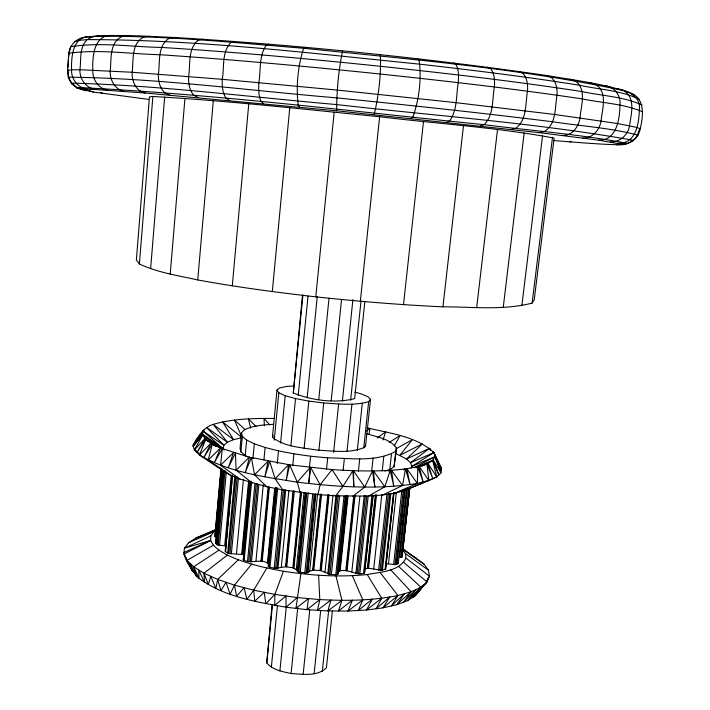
<?xml version="1.0" encoding="UTF-8"?>
<svg xmlns="http://www.w3.org/2000/svg" width="710" height="710" viewBox="0 0 710 710"><rect width="100%" height="100%" fill="white"/><g stroke="black" fill="none" stroke-linecap="round" stroke-linejoin="round"><path stroke-width="1.06" d="M332.369 610.999L326.414 667.799C317.255 676.736 302.708 674.243 291.082 673.515C282.473 671.598 272.755 670.054 266.774 662.909L272.081 604.654M402.614 549.584L405.383 553.507L405.978 558.104C399.109 571.825 380.418 571.807 367.248 574.55C339.327 577.363 311.113 575.57 283.441 571.222L274.877 594.394L274.788 605.302L286.015 595.974L286.059 607.227L307.004 609.65L327.878 610.937L347.944 611.061L366.502 610.014L382.93 607.866L396.73 604.707L407.513 600.678L415.039 595.938L426.994 581.916L429.497 576.192L428.432 570.183L423.959 564.077L403.2 548.945M268.256 566.189L269.986 567.379L275.613 568.435L285.509 566.731L292.866 567.76L296.274 569.66L297.845 571.719L304.794 572.863L307.323 572.766L309.711 571.142L313.784 570.077L321.231 570.689L329.946 574.461L335.768 574.665L337.783 574.31L337.96 572.375L339.282 571.017C348.033 568.257 355.808 576.005 364.47 573.263L373.194 495.332M274.61 418.447C254.056 418.323 233.084 418.58 213.195 424.376C203.379 427.376 197.895 436.961 193.049 445.321L194.407 449.989L199.474 454.968L222.86 470.695L229.996 474.892L239.856 479.046L266.685 486.696L282.829 489.918L317.938 494.577L335.688 495.846L368.543 496.068L382.548 495.03L394.343 493.281L417.373 483.421L417.835 466.763L426.967 463.914L432.709 460.515L434.999 456.69L433.916 452.572C415.998 435.967 389.639 433.419 366.83 427.748M283.441 571.222C264.271 567.814 245.056 563.42 227.351 555.087C220.916 551.448 213.603 547.703 210.684 540.443L210.852 535.89L213.799 531.728L215.645 530.503M148.656 99.4L93.418 92.034L76.875 88.004L71.728 83.816L68.497 78.002L67.832 69.332M67.982 67.228L68.506 59.871M68.728 56.711C67.947 47.1 75.189 38.677 84.659 37.231C114.523 33.752 144.654 36.325 174.571 37.479C298.777 45.076 422.707 57.643 545.875 75.393C574.328 80.212 603.349 83.558 630.773 92.966C645.434 98.903 643.242 116.271 640.198 128.776C638.556 140.163 626.974 146.029 616.36 144.725C595.495 144.077 574.701 142.177 553.898 140.58M139.391 263.96L152.872 96.498C228.647 100.74 304.111 109.367 379.628 116.715C437.697 123.842 496.725 127.321 554.128 138.086L534.248 299.655L532.118 303.099C503.106 310.598 472.558 306.773 442.933 306.827C400.449 304.901 358.062 301.359 315.781 296.851C276.279 292.36 236.847 287.115 197.735 279.935C178.086 275.542 157.735 272.667 139.391 263.96L136.373 259.975L149.455 96.844L152.872 96.498M150.626 268.735L164.667 97.013M170.205 274.131L184.946 98.424M197.735 279.935L213.302 100.731M232.276 285.864L248.766 103.873M216.94 537.133L214.828 536.121L220.961 468.857M215.006 536.503L221.147 469.177M215.849 529.509L216.151 526.208M216.55 521.814L216.949 517.413M217.251 514.111L217.65 509.718M217.952 506.416L218.36 502.014M218.76 497.621L219.062 494.32M219.461 489.927L219.763 486.625M220.162 482.223L220.464 478.93M220.863 474.528L221.165 471.227M215.76 536.858L221.91 469.496M231.185 475.833L224.724 545.786L218.245 545.094L216.559 544.384L215.725 543.132L222.478 469.132M215.725 543.132L222.461 469.931M216.559 544.384L223.348 470.153M217.154 544.774L223.961 470.49M218.245 545.094L225.061 470.774M219.594 545.271L226.312 472.035M249.583 482.276L242.758 554.51L228.673 553.481L225.15 551.439L232.214 475.034M225.638 548.901L226.144 543.452M226.339 541.269L226.845 535.81M227.049 533.636L227.555 528.178M227.759 525.995L228.256 520.545M228.46 518.362L228.966 512.913M229.268 509.638L229.676 505.28M229.871 503.097L230.377 497.639M230.581 495.465L231.087 490.006M231.282 487.832L231.788 482.374M232.09 479.099L232.392 475.833M225.505 551.847L232.578 475.372M227.697 553.117L234.815 476.463M228.673 553.481L235.8 476.774M229.996 553.711L237.131 476.996M273.403 424.323C263.437 424.899 253.044 425.485 243.983 430.047L241.471 433.029L240.06 448.241L240.912 451.791L245.207 455.589L248.074 457.045M231.38 553.773L238.427 478.167M240.912 451.791L242.341 436.41L241.471 433.029M245.207 455.589L246.663 440.058L242.341 436.41M236.457 553.818L243.432 479.392M248.598 480.936L241.684 554.253L242.758 554.51M242.279 554.359L249.103 482.134M268.895 564.716C262.984 557.022 251.029 565.027 243.379 559.853L250.541 481.948M243.379 559.853L250.816 481.203M252.955 458.429L254.34 443.803L246.663 440.058M243.894 556.915L243.21 559.436M244.311 552.549L244.613 549.283M245.03 544.916L245.34 541.65M245.749 537.284L246.059 534.018M246.477 529.651L246.681 527.477M247.089 523.11L247.399 519.844M247.817 515.478L248.127 512.212M248.642 506.754L248.846 504.579M249.254 500.213L249.565 496.947M249.982 492.58L250.293 489.314M250.701 484.948L251.012 481.682M244.16 560.252L251.509 482.64M272.303 291.615L289.769 107.725M247.533 561.388L254.925 483.643M248.793 561.681L256.204 483.909M250.213 561.796L257.623 484.034M251.482 561.725L258.795 485.09M263.889 460.107L265.105 447.469L254.34 443.803M255.946 561.282L263.286 484.806M272.427 437.387L276.989 390.109L279.722 387.926L286.645 386.444L293.896 385.974M268.123 487.024L260.961 561.22L262.185 561.397L269.365 487.193M261.599 561.273L268.762 487.087M274.238 440.236L278.826 392.79L276.989 390.109M267.466 562.799L274.699 488.453M277.264 463.586L278.498 450.868L265.105 447.469M267.954 562.959L275.187 488.604M268.229 563.145L275.578 487.672M268.238 566.598L275.87 487.992M280.574 443.031L285.189 395.71L278.826 392.79M269.223 561.424L269.436 559.231M269.969 553.747L270.182 551.546M270.608 547.161L270.821 544.96M271.362 539.476L271.575 537.284M272.108 531.79L272.32 529.598M272.746 525.205L272.959 523.013M273.501 517.528L273.714 515.327M274.14 510.943L274.459 507.65M274.885 503.257L275.098 501.065M275.64 495.571L275.853 493.379M268.859 567.024L276.598 487.592M269.986 567.379L277.743 487.903M274.202 568.257L281.897 489.793M275.613 568.435L283.317 489.971M302.495 295.032L293.292 392.967C311.796 400.413 335.253 403.635 354.663 398.621L364.842 301.635M266.774 662.909L272.471 604.858M293.292 392.967L302.921 295.049M276.962 568.417L284.683 489.98M277.974 568.213L285.686 489.847M290.851 445.951L295.52 398.585L285.189 395.71M271.353 667.205L277.459 605.444M281.293 567.299L288.908 490.246M298.218 395.381L308.025 296.079M292.751 465.547L293.913 453.841L278.498 450.868M285.509 566.731L293.035 490.965M286.121 566.731L293.647 490.965M286.76 566.802L294.295 491.036M315.781 296.851L334.197 112.082M279.891 670.941L286.325 606.509M307.164 397.724L317.255 296.594M304.102 448.4L308.832 401.097L295.52 398.585M300.454 491.941L292.866 567.76L293.913 568.053L301.519 492.207M293.461 567.885L301.058 492.057M296.274 569.66L304.031 492.483M297.392 571.275L305.3 492.722M297.845 571.719L305.761 493.095M298.857 572.1L306.791 493.432M309.409 467.943L310.589 456.219L293.913 453.841M300.215 572.358L308.273 492.571M291.082 673.515L297.721 607.831M318.763 399.615L329.014 298.227M304.794 572.863L312.773 494.169M306.196 572.917L314.193 494.24M318.914 450.344L323.733 402.987C338.626 403.839 354.095 405.889 368.659 401.665L370.531 399.348L367.824 396.633L360.946 393.784L354.752 392.16M307.323 572.766L315.329 494.133M307.945 572.446L315.941 493.885M309.711 571.142L317.592 493.956M312.648 570.13L320.414 494.275M313.163 570.068L320.92 494.231M303.135 674.5L309.746 609.943M313.784 570.077L321.55 494.249M331.18 400.76L341.563 299.425M326.485 469.603L327.692 457.879C350.074 457.941 375.35 462.609 395.745 451.347L396.606 448.143C390.038 438.709 377.099 437.147 366.901 433.739M327.834 494.692L320.015 570.485L321.231 570.689L329.058 494.897M320.654 570.556L328.481 494.772M333.629 452.412L338.626 404.043M314.122 673.737L320.671 610.502M342.397 400.955L352.905 299.54M325.02 572.145L333.008 495.065M327.789 573.733L335.945 495.314M328.659 574.15L336.833 495.678M329.946 574.461L338.244 494.861M331.366 574.594L339.566 496.086M360.343 301.28L379.628 116.715M343.134 470.428L344.35 458.74M322.287 671.376L328.73 609.757M350.633 400.2L360.991 301.155M346.986 451.462L351.938 404.15M335.768 574.665L344.004 496.237M337.002 574.576L345.237 496.184M239.856 479.046L220.561 465.219L222.31 448.587C215.76 444.744 200.744 441.194 202.953 431.005L223.881 445.276L223.118 448.711L202.652 435.017L193.049 446.457L202.412 433.979L223.118 448.711L202.953 431.005L193.049 445.321L202.412 433.979M337.783 574.31L346.045 495.491M337.942 573.911L346.169 495.669M339.282 571.017L347.234 495.491M339.628 570.893L347.58 495.394M340.161 570.849L347.998 496.459M357.29 450.566L362.286 403.324M353.678 496.397L345.814 570.654L347.066 570.751L355.062 495.411M346.427 570.671L354.299 496.423M358.39 471.458L359.739 458.766M363.733 447.921L368.659 401.665M351.832 571.896L359.872 496.45M365.49 446.528L370.531 399.348M355.905 573.289L364.239 495.482M357.086 573.636L365.437 495.793M358.497 573.831L366.857 495.979M359.828 573.831L368.197 496.006M371.738 470.57L373.096 457.968M363.547 573.476L372.058 494.684M364.47 573.263L372.856 495.615M364.709 568.754L367.381 568.302L375.341 494.879M367.381 568.302L367.904 568.257L375.865 494.852M367.904 568.257L368.525 568.284L376.486 494.888M382.228 470.978L383.817 456.397M394.032 492.66L385.583 569.189L381.323 570.37L373.717 569.003L381.838 494.488M403.502 304.661L423.506 121.357M378.608 570.059L386.906 494.346M384.98 471.12L389.755 469.629L391.458 454.151M379.957 570.308L388.388 493.477M381.323 570.37L389.763 493.556M382.415 570.236L390.855 493.468M389.755 469.629L394.068 466.674L395.745 451.347M396.606 448.143L394.068 466.674M385.068 569.5L393.517 492.909M393.784 493.415L385.583 569.189M385.432 563.722L388.459 563.873L396.331 492.722M388.459 563.873L393.606 564.494L401.753 491.142M393.606 564.494L394.973 564.619L403.262 490.175M394.973 564.619L396.153 564.548L404.443 490.14M396.153 564.548L396.89 564.308L405.188 489.953M402.162 523.314L402.401 521.14M402.889 516.782L403.129 514.608M396.89 564.308L398.248 563.287L406.599 488.826M407.362 488.586L399.686 557.288L402.153 556.782L409.839 488.205M400.937 557.288L408.623 488.604M402.171 551.91L402.41 549.709M402.907 545.307L403.156 543.106M405.002 526.598L405.25 524.397M405.738 519.995L405.987 517.794M406.484 513.392L406.723 511.191M407.833 501.287L408.081 499.086M408.578 494.684L408.818 492.483M401.824 557.11L409.51 488.471M402.268 554.501L409.67 488.409M442.933 306.827L463.461 125.768M300.907 573.662L295.946 608.372L308.495 598.566L307.004 609.65L319.811 599.577C345.885 600.944 372.253 600.749 397.937 595.512C408.286 592.752 419.37 589.974 426.994 581.916L403.733 562.444M476.667 307.696L497.488 129.708M503.257 307.288L524.149 133.001M521.85 305.708L542.582 135.53M532.118 303.099L552.504 137.234M369.058 434.52L369.892 428.299L366.68 431.041M335.972 575.934L341.954 600.367L327.878 610.937L330.904 599.977L317.45 610.298L319.811 599.577L297.179 597.563L286.059 607.227C255.165 601.689 221.813 596.462 196.555 576.396C191.523 568.044 182.097 558.655 184.485 548.191L188.532 542.813L195.774 538.073L215.414 529.722M382.548 495.03L402.561 485.542L405.481 468.946L417.835 466.763L423.142 481.966L419.113 466.363L428.84 480.519L436.739 476.96L440.937 472.878L441.478 468.422L433.916 452.572L410.558 462.742L406.51 459.006L395.967 453.619M238.338 559.799L217.695 579.404L215.858 588.581L210.799 576.289L208.314 584.552L203.983 573.218L193.652 566.793L186.943 560.35L213.39 545.253M398.248 563.287L397.786 562.506M317.938 494.577L320.148 484.744L332.049 469.576C356.491 471.191 381.11 471.813 405.481 468.946L410.007 484.477L406.865 468.707L417.373 483.421L428.84 480.519L426.967 463.914L421.873 465.929M229.996 474.892L208.234 460.098L212.352 443.936L216.053 446.279M68.879 54.608L70.556 46.78C100.509 41.872 131.359 46.913 161.552 47.437C234.717 52.008 307.732 58.744 380.649 66.314C447.966 73.529 515.256 81.26 582.182 91.608C602.018 95.903 623.424 96.471 642.009 105.062M341.954 600.367L338.492 610.999L352.417 600.145L347.944 611.061L362.819 599.923L352.364 575.695M368.543 496.068L384.829 486.785L390.225 470.375L388.157 471.005M631.012 140.997L632.832 140.917L637.145 135.885L638.902 130.684M382.974 439.934L385.761 431.769L377.143 438.017M365.552 444.771L364.674 447.256C350.03 453.796 333.123 450.814 317.601 450.158C302.602 447.584 285.562 447.256 273.004 437.733L272.933 435.159M83.168 89.939L83.372 89.416L87.472 89.274L95.628 89.54L145.204 93.01L336.647 110.787L538.925 132.619L598.601 140.172L620.939 144.103L627.604 143.447L633.613 140.314C535.429 122.857 435.496 115.89 336.433 104.547C248.278 96.915 160.176 85.342 71.692 83.123L68.382 77.168L67.556 70.459L68.781 53.241C98.903 49.061 129.681 53.969 159.945 54.723C233.412 59.587 306.738 66.421 379.974 74C447.575 81.215 515.158 88.883 582.413 98.939C602.337 103.048 623.602 103.695 642.443 111.727M417.373 483.421C377.622 489.802 337.055 486.865 297.286 482.188C264.031 476.721 228.966 472.443 199.474 454.968L205.767 439.375L216.399 446.492M335.688 495.846L342.903 486.394L332.049 469.576L289.68 464.855L251.393 457.497L245.296 472.452L249.609 457.009L236.137 470.162L252.21 483.031M362.819 599.923L358.284 610.476L372.288 599.098L366.502 610.014L381.687 598.281L367.248 574.55M214.828 536.121L215.343 535.003M411.072 468.023L411.862 466.346L433.916 452.572L439.534 465.094L436.162 458.287M251.633 564.157L234.451 585.138L230.111 594.261L226.037 582.253L220.97 590.622L217.695 579.404L203.983 573.218L227.351 555.087M352.746 496.343L364.718 487.078L372.502 470.978L374.809 486.927L373.487 470.943L384.829 486.785M374.117 114.594C378.794 95.309 381.243 74.488 380.329 54.741M381.687 598.281L376.123 608.754L389.852 596.888L382.93 607.866L397.937 595.512L380.152 572.562M342.628 50.889C338.519 70.361 336.691 90.836 336.647 110.787M394.219 445.942L400.049 435.585L389.213 442.41M217.695 579.404L234.451 585.138L236.625 596.24L244.054 587.658L246.938 599.382L253.718 590.196L266.836 568.018M397.937 595.512L391.396 605.923L404.558 593.622L396.73 604.707L411.099 591.758L390.695 569.802M201.622 433.686L203.965 430.003L195.285 441.087M342.903 486.394L352.888 470.712L353.837 486.74L353.429 470.721L364.718 487.078M421.012 588.102L415.039 595.938L423.941 584.525L412.554 597.5L420.844 587.17L398.612 566.385M427.677 578.748L428.893 577.044M411.099 591.758L403.653 602.124L416.007 589.451L407.513 600.678L420.844 587.17M422.45 586.469L417.933 592.255L426.994 581.916M300.108 492.571L297.286 482.188L310.137 467.526L308.717 483.466L310.723 467.606L320.148 484.744M282.829 489.918L275.152 478.815L288.571 464.668L286.201 480.501L289.68 464.855L297.286 482.188M199.474 454.968L211.056 443.04L203.823 457.515L212.352 443.936L215.946 446.421M297.179 597.563L274.877 594.394L265.797 603.757L264.28 592.291L254.775 601.201L253.718 590.196L234.451 585.138M620.451 144.6L620.939 144.103M266.685 486.696L254.535 474.759L268.14 461.118L264.812 476.783L269.676 461.447L275.152 478.815M208.234 460.098L220.641 447.806L214.367 462.645L222.31 448.587L253.275 458.518M220.561 465.219L233.608 452.518L228.309 467.677L235.445 453.157L236.137 470.162M639.248 129.646L640.198 128.776L637.047 127.472L617.611 123.531L554.625 114.487L456.015 102.666L337.516 90.108L222.283 79.316L132.149 72.26L79.928 69.74L71.568 69.873L67.556 70.459L67.681 71.435M637.145 135.885L638.033 135.157C610.218 127.764 581.099 126.149 552.691 121.765C480.847 112.854 408.862 105.151 336.833 97.882C247.479 90.41 158.09 78.153 68.382 77.168L68.497 78.002M411.09 118.446L412.927 116.955C419.193 99.072 421.713 78.837 419.069 60.057L417.515 58.806M186.943 560.35L193.2 571.976L190.271 563.554L196.555 576.396L193.652 566.793L218.973 550.188M305.264 47.339L303.649 48.271C233.59 42.636 163.389 35.198 93.01 36.396L87.188 39.609L78.783 40.381L74.674 41.597M395.674 448.995L412.359 439.676L399.916 455.252L422.326 443.945L406.51 459.006L429.612 448.276L430.65 450.096M414.09 467.704L434.999 456.69L441.212 470.632L434.76 455.767L441.478 468.422L439.969 466.053M191.185 567.636L191.922 570.299L183.899 554.093L210.684 540.443L184.485 548.191L210.852 535.89M446.767 122.253L449.599 120.877C457.622 109.943 455.997 95.335 458.261 82.662C458.624 76.511 459.068 69.917 455.918 64.353L453.379 62.995M403.582 469.869L405.481 468.946L403.44 469.612M416.761 467.739L432.709 460.515L438.851 474.91L433.153 459.76L440.937 472.878L434.999 456.69L411.862 466.346L410.558 462.742L429.612 448.276L430.491 450.282M183.712 552.575L210.684 540.443M394.343 493.281L403.599 490.903L436.739 476.96L432.709 460.515L415.385 467.615M188.532 542.813L213.799 531.728M415.891 467.606L417.835 466.763L415.803 467.482M205.918 534.08L215.059 530.166M421.926 466.009L426.967 463.914L432.816 478.726L427.935 463.337L436.739 476.96M403.599 490.903L428.84 480.519M215.804 542.759L216.497 542.484M195.774 538.073L204.906 534.479M480.386 125.936L484.131 124.676C531.941 130.8 580.283 134.226 627.604 143.447L622.643 144.112M269.046 44.171L266.427 45.005C258.706 55.779 260.987 70.201 258.848 82.573C258.538 89.007 258.378 95.752 261.218 101.707L263.561 103.616M89.238 37.293L99.622 35.855M511.289 129.415L515.851 128.262C527.255 119.741 525.205 103.607 527.495 91.208C527.947 84.783 527.317 77.674 522.427 72.935L518.167 71.373M241.036 437.875L233.599 439.667L227.44 442.241L223.881 445.276L206.548 427.429L227.44 442.241L213.195 424.376L233.599 439.667L222.612 421.909L242.101 437.617M234.753 41.437L231.203 42.192C221.502 51.75 224.466 67.122 222.283 79.316C222.017 85.874 222.345 92.868 226.25 98.433L229.525 100.412M538.925 132.619L544.171 131.572C556.649 124.143 554.847 107.529 556.986 95.22C557.501 88.617 556.223 81.428 550.827 77.035L545.875 75.393M562.861 135.512C572.411 135.619 578.765 126.566 580.034 117.887C580.913 105.932 587.063 89.691 575.357 80.904L569.846 79.183M203.069 39.201L198.694 39.884C187.449 48.244 190.653 64.432 188.585 76.485C188.327 83.194 189.277 90.356 193.981 95.504L198.09 97.545M582.812 138.033C592.442 138.388 599.764 129.93 601.086 120.913C602.213 109.065 608 92.664 595.726 84.481L589.788 82.697M569.606 141.84L571.532 141.592M174.571 37.479L169.486 38.1C157.123 45.387 160.229 62.16 158.374 74.115C158.126 80.984 159.741 88.209 165.004 92.992L169.832 95.069M598.601 140.172C616.795 140.766 619.67 118.987 619.963 105.32C621.099 96.24 615.02 86.762 605.541 85.874M610.174 141.893C619.723 142.488 628.137 135.033 629.575 125.723C631.075 114.15 636.116 97.873 623.424 90.543C518.193 68.045 410.522 59.436 303.649 48.271C297.703 66.314 296.079 86.416 298.191 105.275L299.531 107.095M149.721 36.29L144.059 36.876C130.915 43.248 133.728 60.359 132.149 72.26C131.652 80.949 135.858 91.155 145.204 93.01M617.576 143.207C635.965 144.387 638.92 123.895 639.346 110.032C641.254 96.569 627.942 90.738 617.034 88.67M616.36 144.725L618.454 144.52M128.838 35.633L122.724 36.192C109.109 41.837 111.541 59.072 110.227 70.911C109.704 79.964 115.029 89.779 124.516 91.404M112.118 35.5C93.764 34.222 92.353 56.951 92.797 70.077C92.291 79.36 98.433 88.785 107.964 90.25M80.505 38.482L82.404 38.322M91.341 36.68C72.677 35.065 71.204 56.41 71.568 69.873C71.115 79.263 78.091 87.996 87.472 89.274M310.589 456.219L327.692 457.879M308.832 401.097L323.733 402.987M368.525 568.284L373.717 569.003M81.543 89.14L83.576 89.504M253.718 590.196L274.877 594.394M73.645 84.339L71.728 83.816L71.692 83.123L76.955 87.419L83.372 89.416M631.829 94.332L633.95 94.962M86.602 90.827L76.875 88.004L76.955 87.419C213.062 93.977 348.583 110.955 484.131 124.676C494.071 114.958 492.039 99.515 494.391 87.002C494.781 80.727 494.763 73.822 490.601 68.684L487.149 67.219M88.599 90.534L93.418 92.034M100.607 92.664L103.332 93.534M95.628 89.54C86.141 88.191 79.458 79.138 79.928 69.74C81.348 59.631 78.97 47.375 87.188 39.609C198.525 39.68 309.418 53.064 420.063 64.202C473.392 70.29 526.687 76.795 579.697 85.271C599.364 89.673 620.744 90.223 639.018 99.169M197.265 451.578L194.407 449.989L202.652 435.017L219.177 447.744M411.108 555.096L416.353 558.024M224.209 449.705L222.31 448.587L224.085 449.892M198.889 453.069L194.407 449.989L205.066 438.398L196.918 452.465L205.767 439.375L214.864 445.658M402.934 549.407L423.959 564.077M405.383 553.507L428.432 570.183M405.978 558.104L429.497 576.192M245.216 429.559L234.469 420.063L241.675 436.641M219.319 467.278L222.86 470.695M256.257 426.666L248.385 418.873L250.648 428.015M269.809 424.988L263.978 418.359L264.386 425.743M402.561 485.542L391.503 470.26L393.739 486.164L390.225 470.375M183.899 554.093L186.517 558.619M433.783 453.433L432.825 451.489L433.695 453.37M193.652 566.793L198.986 578.268L198.782 569.988L204.578 582.564L203.983 573.218M251.393 457.497L254.535 474.759M318.621 575.251L319.811 599.577M402.144 555.602L402.153 556.782M428.254 579.032L426.958 580.691L428.254 579.032"/></g></svg>
